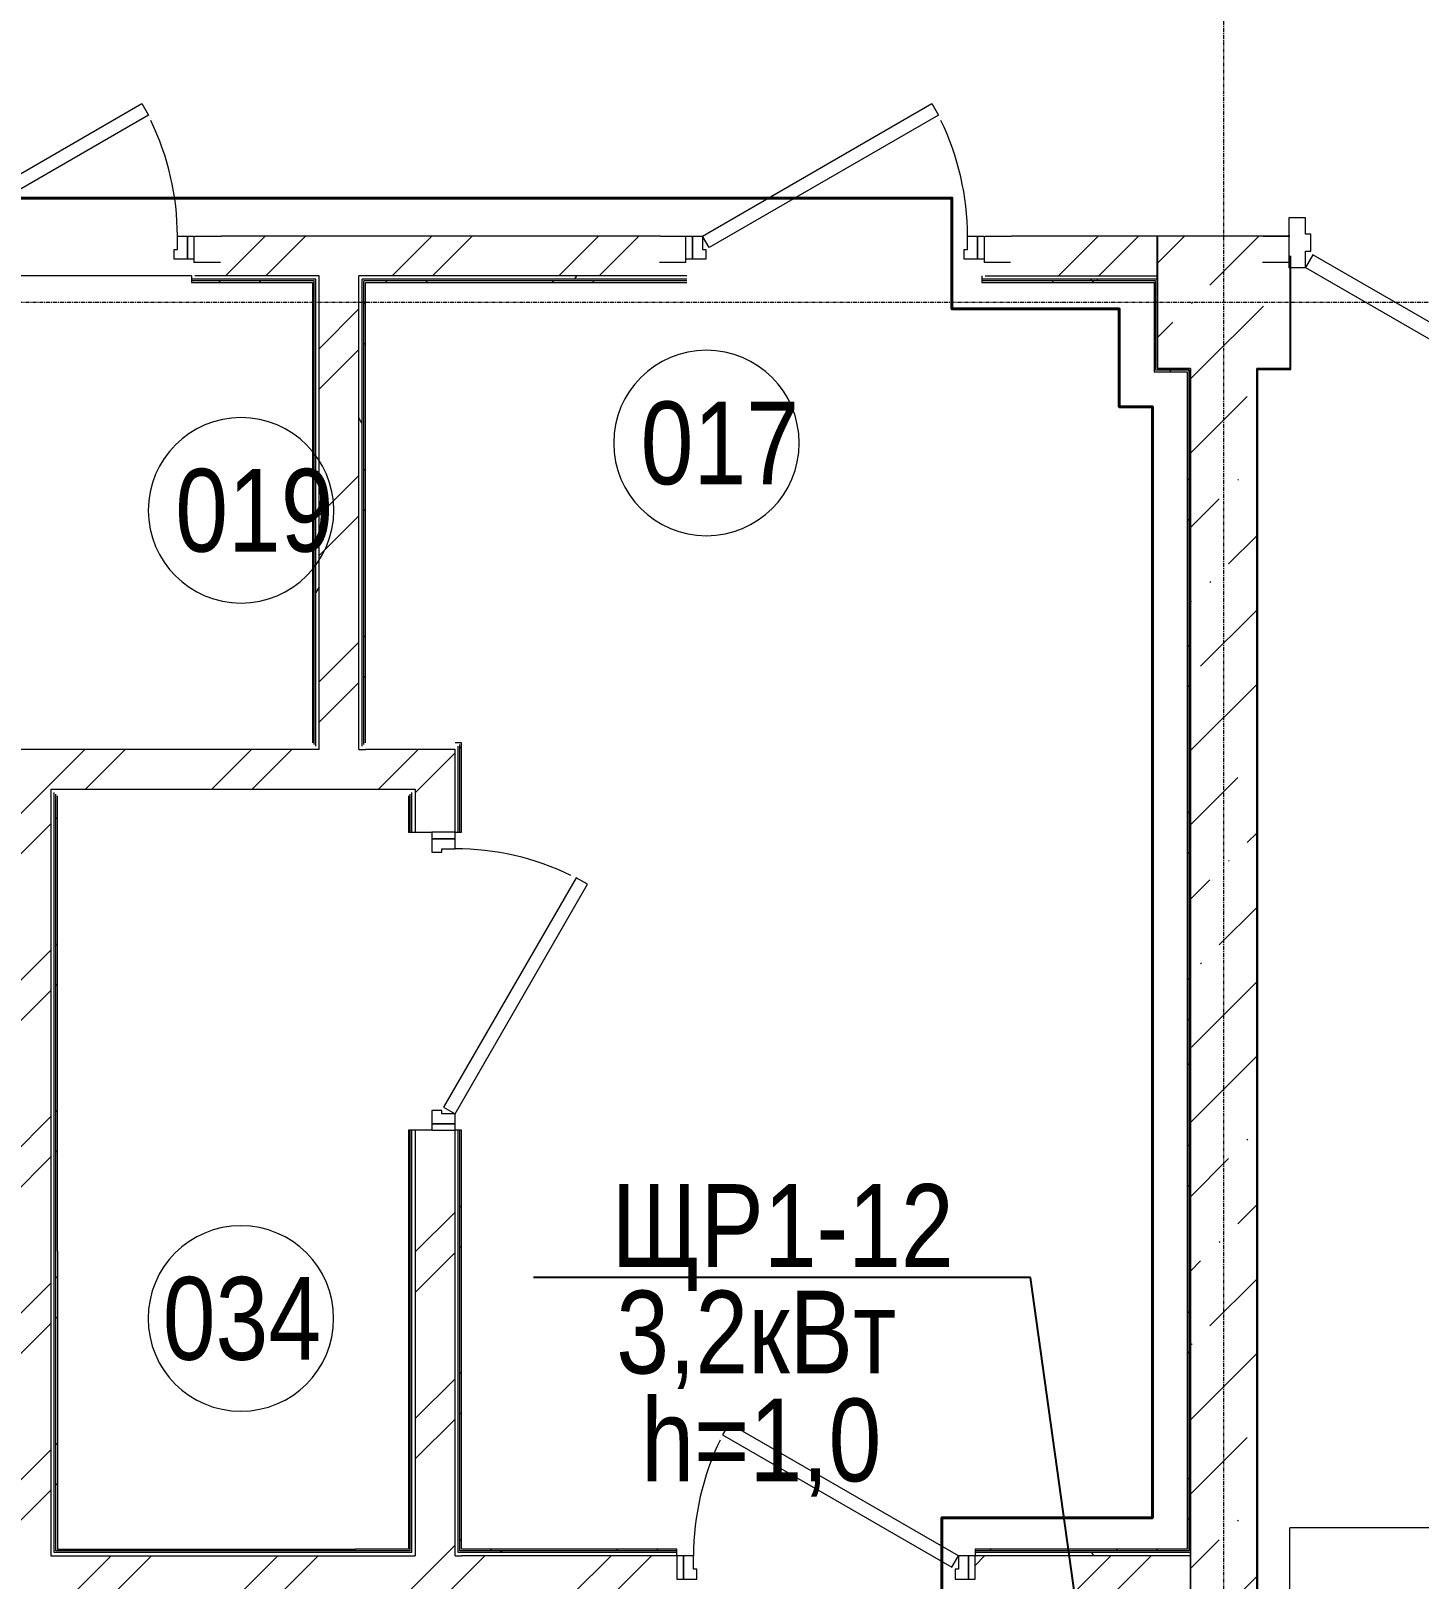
# Model space of a CAD drawing. Header units: metres. Extents: x -93142 to 227756, y -64772 to 286334.
# Drawn here: x 80463 to 84653, y -54141 to -49466 of the extents above; entities that cross this region are included whole.
import ezdxf

# ---------------------------------------------------------------- set-up
doc = ezdxf.new("R2010")
doc.units = ezdxf.units.M
doc.linetypes.add('ADSK_Линия сетки', pattern=[21, 12, -3, 3, -3])
for name, color, linetype, lineweight in [('A-AREA-IDEN', 7, 'Continuous', 9), ('A-DETL-THIN', 7, 'Continuous', 5), ('A-DOOR', 7, 'Continuous', 5), ('A-DOOR-FRAM', 7, 'Continuous', 13), ('A-FLOR', 7, 'Continuous', 5), ('A-WALL', 7, 'Continuous', 5), ('A-WALL-PATT', 7, 'Continuous', 18), ('I-WALL', 7, 'Continuous', 5), ('S-COLS', 7, 'Continuous', 5), ('S-GRID', 7, 'Continuous', 9), ('Эл-свет раб.', 5, 'Continuous', 50), ('ЭЛ.сети', 5, 'Continuous', 100), ('ЭОМ', 7, 'Continuous', 40)]:
    doc.layers.add(name, color=color, linetype=linetype, lineweight=lineweight)
doc.styles.add('GOST Common_I_1', font='ARIALN.TTF', dxfattribs={"height": 300})
doc.styles.add('STYLE1', font='ARIALN.TTF', dxfattribs={"height": 250})
doc.styles.add('ГОСТ 2.304', font='ARIALN.TTF', dxfattribs={"width": 0.85})
doc.dimstyles.new('СПДС', dxfattribs={"dimscale": 100, "dimtxt": 2.5, "dimasz": 2.5, "dimexe": 1.25, "dimexo": 0.625, "dimtad": 1, "dimdec": 0, "dimrnd": 0.001, "dimtxsty": 'ГОСТ 2.304', "dimblk": 'OBLIQUE', "dimcen": 2.5, "dimdle": 2, "dimadec": 0, "dimazin": 2, "dimtfac": 0.75, "dimtdec": 0, "dimtmove": 1, "dimatfit": 3, "dimfxl": 1, "dimtolj": 1, "dimarcsym": 1})
pattern_1 = [(45, (0, 0), (84.19025, 308.69666), [396.875, -79.375, 3.353, -76.022])]
pattern_2 = [(45, (0, 0), (-251.4472, 251.4472), []), (45, (0, 381), (-251.4472, 251.4472), [])]
pattern_3 = [(50, (0, 0), (728.7365, -63.756), [76.2, -838.2]), (355, (0, 0), (-140.9716, 764.2276), [60.96, -670.56]), (100.451, (60.7, -5.3), (587.77, 700.467), [64.76, -712.36]), (46.184, (0, 203.2), (1084.316, -168.171), [114.3, -1257.3]), (96.636, (90.4, 189.2), (949.61, 989.71), [97.14, -1068.54]), (351.184, (0, 203.2), (949.62, 989.701), [91.44, -1005.84]), (21, (101.6, 152.4), (606.458, -409.0606), [76.2, -838.2]), (326, (101.6, 152.4), (247.2083, 736.753), [60.96, -670.56]), (71.451, (152.14, 118.3), (853.6683, 327.6855), [64.76, -712.36]), (37.5, (0, 0), (12.3547, 338.2201), [33.528, -628.904, 33.528, -647.192, -673.1]), (37.5, (0, 0), (12.3547, 338.2201), [-1343.152, 33.528, -639.572]), (7.5, (0, 0), (267.2789, 400.7221), [33.528, -354.584, 33.528, -613.664, -256.54]), (7.5, (0, 0), (267.2789, 400.7221), [-1035.304, 33.528, -223.012]), (327.5, (-226.57, 0), (542.3633, -22.91534), [33.528, -220.472, 33.528, -758.952, -1051.56]), (327.5, (-226.57, 0), (542.3633, -22.91534), [-1046.48, 33.528, -1018.032]), (317.5, (-328.17, 0), (592.517, 101.707), [33.528, -296.672, 33.528, -492.76, -746.76]), (317.5, (-328.17, 0), (592.517, 101.707), [-856.488, 33.528, -713.232])]
pattern_4 = [(0, (0, 0), (812.8, 203.2), [33.528, -576.072, 33.528, -576.072, -3251.2]), (0, (0, 0), (812.8, 203.2), [-1219.2, 33.528, -1185.672, 33.528, -576.072, -1422.4]), (0, (0, 0), (812.8, 203.2), [-3048, 33.528, -372.872, 33.528, -982.472]), (120, (304.8, 101.6), (-582.37636, 602.30545), [33.528, -576.072, 33.528, -576.072, -3251.2]), (120, (304.8, 101.6), (-582.37636, 602.30545), [-1219.2, 33.528, -1185.672, 33.528, -576.072, -1422.4]), (120, (304.8, 101.6), (-582.37636, 602.30545), [-3048, 33.528, -372.872, 33.528, -982.472]), (240, (406.4, 508), (-230.42364, -805.50545), [33.528, -576.072, 33.528, -576.072, -3251.2]), (240, (406.4, 508), (-230.42364, -805.50545), [-1219.2, 33.528, -1185.672, 33.528, -576.072, -1422.4]), (240, (406.4, 508), (-230.42364, -805.50545), [-3048, 33.528, -372.872, 33.528, -982.472])]

# ---------------------------------------------------------------- blocks, each defined once
blk = doc.blocks.new('Перекрытия 5 - Перекрытия 1-249049-Цокольный этаж')
at = {"layer": 'A-FLOR', "lineweight": 20}
for p, q in [((51600, 2500), (51600, 2800)), ((52900, 2800), (51600, 2800)), ((52900, 2800), (52900, 2500)), ((51600, 2200), (51600, 2500)), ((52900, 2500), (51600, 2500)), ((52900, 2500), (52900, 2200)), ((51600, 1900), (51600, 2200)), ((52220.7, 2200), (51600, 2200)), ((52900, 2200), (52279.3, 2200)), ((52900, 2200), (52900, 1900)), ((51600, 1600), (51600, 1900)), ((52900, 1900), (51600, 1900)), ((52900, 1900), (52900, 1600)), ((51600, 1300), (51600, 1600)), ((52900, 1600), (51600, 1600)), ((52900, 1600), (52900, 1300)), ((51600, 680), (51600, 1300)), ((53100, 1300), (51600, 1300))]:
    blk.add_line(p, q, dxfattribs=at)
blk = doc.blocks.new('КДП АПК - КР_rvt-1-Цокольный этаж')
at = {"layer": 'A-WALL-PATT', "lineweight": 15}
h = blk.add_hatch(dxfattribs=at)
h.set_pattern_fill('FP_9', color=256, style=0, pattern_type=2)
h.set_pattern_definition(pattern_1)
h.paths.add_polyline_path([(83962.7, -55945.6), (84162.7, -55945.6), (84162.7, -49845.6), (83962.7, -49845.6), (83962.7, -55930.5)], flags=0)
at = {"layer": 'S-COLS', "lineweight": 15}
h = blk.add_hatch(dxfattribs=at)
h.set_pattern_fill('FP_9', color=256, style=0, pattern_type=2)
h.set_pattern_definition(pattern_1)
h.paths.add_polyline_path([(83962.7, -49845.6), (84182.7, -49845.6), (84182.7, -49565.6), (84262.7, -49565.2), (84262.7, -49445.6), (83862.7, -49445.6), (83862.7, -49845.6)], flags=0)
at = {"layer": 'I-WALL', "lineweight": 15}
for p, q in [((83962.7, -49845.6), (83962.7, -55945.6)), ((84162.7, -55945.6), (84162.7, -49845.6))]:
    blk.add_line(p, q, dxfattribs=at)
at = {"layer": 'S-COLS', "lineweight": 15}
for p, q in [((84262.7, -49445.6), (83862.7, -49445.6)), ((83862.7, -49445.6), (83862.7, -49845.6)), ((83862.7, -49845.6), (83962.7, -49845.6)), ((84162.7, -49845.6), (84182.7, -49845.6))]:
    blk.add_line(p, q, dxfattribs=at)
at = {"lineweight": 15}
blk.add_blockref('Перекрытия 5 - Перекрытия 1-249049-Цокольный этаж', (32662.7, -56145.6), dxfattribs=at)
blk = doc.blocks.new('AC_Дверь_Однопольная_ДеревяннаяВнутренняя_ГОСТ6629-88 - ДГ 21-9Л-1469641-Цокольный этаж')
at = {"layer": 'A-DOOR', "lineweight": 13}
for p, q in [((-292.8, 460), (-312.8, 425.4)), ((-312.8, 425.4), (380, 25.4)), ((400, 60), (-292.8, 460)), ((380, 25.4), (400, 60))]:
    blk.add_line(p, q, dxfattribs=at)
at = {"layer": 'A-DOOR', "lineweight": 18}
for p, q in [((-430, 60), (-450, 60)), ((-450, 60), (-450, -10)), ((-430, -10), (-430, 60)), ((450, 60), (430, 60)), ((430, 60), (430, -10)), ((450, -10), (450, 60)), ((-450, -10), (-430, -10)), ((430, -10), (450, -10))]:
    blk.add_line(p, q, dxfattribs=at)
at = {"layer": 'A-DOOR'}
blk.add_arc((400, 60), 800, 154.0949, 180, dxfattribs=at)
at = {"layer": 'A-DOOR-FRAM'}
for p, q in [((-400, 60), (-430, 60)), ((-430, 60), (-430, -10)), ((-400, 20), (-400, 60)), ((430, 60), (400, 60)), ((400, 60), (400, 20)), ((430, -10), (430, 60)), ((-390, 20), (-400, 20)), ((-390, -10), (-390, 20)), ((400, 20), (390, 20)), ((390, 20), (390, -10)), ((-430, -10), (-390, -10)), ((390, -10), (430, -10))]:
    blk.add_line(p, q, dxfattribs=at)
blk = doc.blocks.new('Дверь-ВНУТРЕННЯЯ - ДГ 21-14-2330237-Цокольный этаж')
at = {"layer": 'A-DOOR', "lineweight": 13}
for p, q in [((-655, 61.3), (-87.8, 388.8)), ((-87.8, 388.8), (-65.3, 349.9)), ((87.8, 388.8), (65.3, 349.9)), ((655, 61.3), (87.8, 388.8)), ((-65.3, 349.9), (-632.5, 22.4)), ((65.3, 349.9), (632.5, 22.4)), ((-632.5, 22.4), (-655, 61.3)), ((632.5, 22.4), (655, 61.3))]:
    blk.add_line(p, q, dxfattribs=at)
at = {"layer": 'A-DOOR'}
for centre, start, end in [((-655, 61.3), 0, 30), ((655, 61.3), 150, 180)]:
    blk.add_arc(centre, 655, start, end, dxfattribs=at)
at = {"layer": 'A-DOOR-FRAM'}
for p, q in [((-655, 61.3), (-705, 61.3)), ((-705, 61.3), (-705, -88.7)), ((-655, 11.6), (-655, 61.3)), ((655, 61.3), (655, 11.6)), ((705, 61.3), (655, 61.3)), ((705, -88.7), (705, 61.3)), ((-639.1, 11.6), (-655, 11.6)), ((-639.1, -39.4), (-639.1, 11.6)), ((655, 11.6), (639.1, 11.6)), ((639.1, 11.6), (639.1, -39.4)), ((-655, -88.7), (-655, -39.4)), ((-655, -39.4), (-639.1, -39.4)), ((639.1, -39.4), (655, -39.4)), ((655, -39.4), (655, -88.7)), ((-705, -88.7), (-655, -88.7)), ((655, -88.7), (705, -88.7))]:
    blk.add_line(p, q, dxfattribs=at)
blk = doc.blocks.new('AC_Дверь_Однопольная_ДеревяннаяВнутренняя_ГОСТ6629-88 - ДГ 21-9-2276558-Цокольный этаж')
at = {"layer": 'A-DOOR', "lineweight": 13}
for p, q in [((-400, 40), (292.8, 440)), ((292.8, 440), (312.8, 405.4)), ((312.8, 405.4), (-380, 5.4)), ((-380, 5.4), (-400, 40))]:
    blk.add_line(p, q, dxfattribs=at)
at = {"layer": 'A-DOOR', "lineweight": 18}
for p, q in [((-450, 40), (-430, 40)), ((-450, -30), (-450, 40)), ((-430, 40), (-430, -30)), ((430, 40), (450, 40)), ((430, -30), (430, 40)), ((450, 40), (450, -30)), ((-430, -30), (-440, -30)), ((440, -30), (430, -30))]:
    blk.add_line(p, q, dxfattribs=at)
at = {"layer": 'A-DOOR'}
blk.add_arc((-400, 40), 800, 0, 25.9051, dxfattribs=at)
at = {"layer": 'A-DOOR-FRAM'}
for p, q in [((-430, 40), (-400, 40)), ((-430, -30), (-430, 40)), ((-400, 40), (-400, 0)), ((-400, 0), (-390, 0)), ((-390, 0), (-390, -30)), ((390, 0), (400, 0)), ((390, -30), (390, 0)), ((400, 40), (430, 40)), ((400, 0), (400, 40)), ((430, 40), (430, -30)), ((-390, -30), (-430, -30)), ((430, -30), (390, -30))]:
    blk.add_line(p, q, dxfattribs=at)
blk = doc.blocks.new('ПСС_Марка_помещения - Имя_2_5мм-224473-Цокольный этаж')
at = {"layer": 'A-AREA-IDEN'}
for start, end in [(360, 180), (180, 360)]:
    blk.add_arc((-0.074, 0.039), 3.5, start, end, dxfattribs=at)
blk = doc.blocks.new('_Oblique')
at = {"color": 0, "linetype": 'ByBlock', "lineweight": -2}
blk.add_line((-0.5, -0.5), (0.5, 0.5), dxfattribs=at)

msp = doc.modelspace()

# ---------------------------------------------------------------- hatches: boundary and pattern name
at = {"layer": 'A-WALL-PATT', "lineweight": 15}
h = msp.add_hatch(dxfattribs=at)
h.set_pattern_fill('FP_1', color=256, style=0, pattern_type=2)
h.set_pattern_definition(pattern_2)
h.paths.add_polyline_path([(83862.6532, -50205.6443), (83862.6532, -50085.6443), (83342.6532, -50085.6443), (83342.6532, -50205.6443), (83511.3468, -50205.6443)], flags=0)
h.paths.add_polyline_path([(80959.9175, -50205.6443), (82442.6532, -50205.6443), (82442.6532, -50085.6443), (80957.6532, -50085.6443), (80957.6532, -50205.6443)], flags=0)
h.paths.add_polyline_path([(79582.6532, -50205.6443), (80067.6532, -50205.6443), (80067.6532, -50085.6443), (79162.6532, -50085.6443), (79162.6532, -50205.6443), (79462.6532, -50205.6443)], flags=0)
h = msp.add_hatch(dxfattribs=at)
h.set_pattern_fill('FP_3', color=256, style=0, pattern_type=2)
h.set_pattern_definition(pattern_3)
h.paths.add_polyline_path([(81312.6532, -50220.6443), (81317.6532, -50220.6443), (81317.6532, -50215.6443), (80947.6532, -50215.6443), (80947.6532, -50220.6443), (81229.9519, -50220.6443)], flags=0)
h.paths.add_polyline_path([(79592.6532, -50220.6443), (80067.6532, -50220.6443), (80067.6532, -50215.6443), (79592.6532, -50215.6443)], flags=0)
h = msp.add_hatch(dxfattribs=at)
h.set_pattern_fill('FP_1', color=256, style=0, pattern_type=2)
h.set_pattern_definition(pattern_2)
h.paths.add_polyline_path([(79597.6532, -50225.6443), (80067.6532, -50225.6443), (80067.6532, -50220.6443), (79597.6532, -50220.6443)], flags=0)
h.paths.add_polyline_path([(81312.6532, -50225.6443), (81312.6532, -50220.6443), (80947.6532, -50220.6443), (80947.6532, -50225.6443), (81229.9519, -50225.6443)], flags=0)
h = msp.add_hatch(dxfattribs=at)
h.set_pattern_fill('FP_1', color=256, style=0, pattern_type=2)
h.set_pattern_definition(pattern_2)
h.paths.add_polyline_path([(81312.6532, -51615.6443), (81317.6532, -51615.6443), (81317.6532, -50220.6443), (81312.6532, -50220.6443), (81312.6532, -50272.4169)], flags=0)
h = msp.add_hatch(dxfattribs=at)
h.set_pattern_fill('FP_2', color=256, style=0, pattern_type=2)
h.set_pattern_definition(pattern_4)
h.paths.add_polyline_path([(81332.6532, -51625.6443), (81332.6532, -50205.6443), (81322.6532, -50205.6443), (81322.6532, -51625.6443)], flags=0)
h = msp.add_hatch(dxfattribs=at)
h.set_pattern_fill('FP_1', color=256, style=0, pattern_type=2)
h.set_pattern_definition(pattern_2)
h.paths.add_polyline_path([(81452.6532, -51635.6443), (81452.6532, -50205.6443), (81332.6532, -50205.6443), (81332.6532, -51635.6443)], flags=0)
h = msp.add_hatch(dxfattribs=at)
h.set_pattern_fill('FP_2', color=256, style=0, pattern_type=2)
h.set_pattern_definition(pattern_4)
h.paths.add_polyline_path([(81452.6532, -51635.6443), (81462.6532, -51635.6443), (81462.6532, -50205.6443), (81452.6532, -50205.6443), (81452.6532, -50272.4169)], flags=0)
h = msp.add_hatch(dxfattribs=at)
h.set_pattern_fill('FP_2', color=256, style=0, pattern_type=2)
h.set_pattern_definition(pattern_4)
h.paths.add_polyline_path([(83342.6532, -50215.6443), (83862.6532, -50215.6443), (83862.6532, -50205.6443), (83332.6532, -50205.6443), (83332.6532, -50215.6443)], flags=0)
h.paths.add_polyline_path([(81462.6532, -50215.6443), (82442.6532, -50215.6443), (82442.6532, -50205.6443), (81462.6532, -50205.6443)], flags=0)
h = msp.add_hatch(dxfattribs=at)
h.set_pattern_fill('FP_3', color=256, style=0, pattern_type=2)
h.set_pattern_definition(pattern_3)
h.paths.add_polyline_path([(83857.6532, -50220.6443), (83862.6532, -50220.6443), (83862.6532, -50215.6443), (83332.6532, -50215.6443), (83332.6532, -50220.6443), (83511.3468, -50220.6443)], flags=0)
h.paths.add_polyline_path([(81483.4402, -50220.6443), (82442.6532, -50220.6443), (82442.6532, -50215.6443), (81467.6532, -50215.6443), (81467.6532, -50220.6443), (81472.6532, -50220.6443)], flags=0)
h = msp.add_hatch(dxfattribs=at)
h.set_pattern_fill('FP_1', color=256, style=0, pattern_type=2)
h.set_pattern_definition(pattern_2)
h.paths.add_polyline_path([(81467.6532, -51620.6443), (81472.6532, -51620.6443), (81472.6532, -50220.6443), (81467.6532, -50220.6443), (81467.6532, -50272.4169)], flags=0)
h = msp.add_hatch(dxfattribs=at)
h.set_pattern_fill('FP_1', color=256, style=0, pattern_type=2)
h.set_pattern_definition(pattern_2)
h.paths.add_polyline_path([(83852.6532, -50225.6443), (83857.6532, -50225.6443), (83857.6532, -50220.6443), (83332.6532, -50220.6443), (83332.6532, -50225.6443), (83511.3468, -50225.6443)], flags=0)
h.paths.add_polyline_path([(81483.4402, -50225.6443), (82442.6532, -50225.6443), (82442.6532, -50220.6443), (81472.6532, -50220.6443), (81472.6532, -50225.6443)], flags=0)
h = msp.add_hatch(dxfattribs=at)
h.set_pattern_fill('FP_1', color=256, style=0, pattern_type=2)
h.set_pattern_definition(pattern_2)
h.paths.add_polyline_path([(83857.6532, -50495.6443), (83857.6532, -50225.6443), (83852.6532, -50225.6443), (83852.6532, -50495.6443)], flags=0)
h = msp.add_hatch(dxfattribs=at)
h.set_pattern_fill('FP_1', color=256, style=0, pattern_type=2)
h.set_pattern_definition(pattern_2)
h.paths.add_polyline_path([(83952.6532, -50495.6443), (83952.6532, -50490.6443), (83857.6532, -50490.6443), (83857.6532, -50495.6443), (83862.6532, -50495.6443)], flags=0)
h = msp.add_hatch(dxfattribs=at)
h.set_pattern_fill('FP_1', color=256, style=0, pattern_type=2)
h.set_pattern_definition(pattern_2)
h.paths.add_polyline_path([(83952.6532, -54050.6443), (83957.6532, -54050.6443), (83957.6532, -50490.6443), (83952.6532, -50490.6443), (83952.6532, -53808.7018)], flags=0)
h = msp.add_hatch(dxfattribs=at)
h.set_pattern_fill('FP_3', color=256, style=0, pattern_type=2)
h.set_pattern_definition(pattern_3)
h.paths.add_polyline_path([(83962.6532, -54055.6443), (83962.6532, -50485.6443), (83957.6532, -50485.6443), (83957.6532, -54055.6443)], flags=0)
h = msp.add_hatch(dxfattribs=at)
h.set_pattern_fill('FP_1', color=256, style=0, pattern_type=2)
h.set_pattern_definition(pattern_2)
h.paths.add_polyline_path([(79302.6532, -51755.6443), (81622.6532, -51755.6443), (81622.6532, -51635.6443), (79302.6532, -51635.6443), (79302.6532, -51686.9308)], flags=0)
h = msp.add_hatch(dxfattribs=at)
h.set_pattern_fill('FP_1', color=256, style=0, pattern_type=2)
h.set_pattern_definition(pattern_2)
h.paths.add_polyline_path([(81622.6532, -54070.6443), (81742.6532, -54070.6443), (81742.6532, -52785.6443), (81622.6532, -52785.6443), (81622.6532, -54050.6443)], flags=0)
h.paths.add_polyline_path([(81672.6532, -51885.6443), (81742.6532, -51885.6443), (81742.6532, -51635.6443), (81622.6532, -51635.6443), (81622.6532, -51885.6443)], flags=0)
h = msp.add_hatch(dxfattribs=at)
h.set_pattern_fill('FP_1', color=256, style=0, pattern_type=2)
h.set_pattern_definition(pattern_2)
h.paths.add_polyline_path([(81757.6532, -54055.6443), (81762.6532, -54055.6443), (81762.6532, -52785.6443), (81757.6532, -52785.6443), (81757.6532, -53808.7018)], flags=0)
h.paths.add_polyline_path([(81757.6532, -51885.6443), (81762.6532, -51885.6443), (81762.6532, -51615.6443), (81757.6532, -51615.6443), (81757.6532, -51686.9308)], flags=0)
h = msp.add_hatch(dxfattribs=at)
h.set_pattern_fill('FP_1', color=256, style=0, pattern_type=2)
h.set_pattern_definition(pattern_2)
h.paths.add_polyline_path([(80522.6532, -58235.6443), (80522.6532, -51755.6443), (80402.6532, -51755.6443), (80402.6532, -58235.6443), (80469.4869, -58235.6443)], flags=0)
h = msp.add_hatch(dxfattribs=at)
h.set_pattern_fill('FP_1', color=256, style=0, pattern_type=2)
h.set_pattern_definition(pattern_2)
h.paths.add_polyline_path([(80542.6532, -54055.6443), (80542.6532, -51775.6443), (80537.6532, -51775.6443), (80537.6532, -54055.6443)], flags=0)
h = msp.add_hatch(dxfattribs=at)
h.set_pattern_fill('FP_1', color=256, style=0, pattern_type=2)
h.set_pattern_definition(pattern_2)
h.paths.add_polyline_path([(81602.6532, -54050.6443), (81607.6532, -54050.6443), (81607.6532, -52785.6443), (81602.6532, -52785.6443), (81602.6532, -53808.7018)], flags=0)
h.paths.add_polyline_path([(81607.6532, -51885.6443), (81607.6532, -51770.6443), (81602.6532, -51770.6443), (81602.6532, -51885.6443)], flags=0)
h = msp.add_hatch(dxfattribs=at)
h.set_pattern_fill('FP_1', color=256, style=0, pattern_type=2)
h.set_pattern_definition(pattern_2)
h.paths.add_polyline_path([(83962.6532, -54190.6443), (83962.6532, -54070.6443), (83312.6532, -54070.6443), (83312.6532, -54190.6443), (83957.6532, -54190.6443)], flags=0)
h.paths.add_polyline_path([(80402.6532, -54190.6443), (80402.6532, -54070.6443), (78442.6532, -54070.6443), (78442.6532, -54190.6443), (80392.6532, -54190.6443)], flags=0)
h.paths.add_polyline_path([(81483.4402, -54190.6443), (82412.6532, -54190.6443), (82412.6532, -54070.6443), (80522.6532, -54070.6443), (80522.6532, -54190.6443), (80976.4636, -54190.6443)], flags=0)
h.paths.add_polyline_path([(77427.627, -54190.6443), (77542.6532, -54190.6443), (77542.6532, -54070.6443), (76632.6532, -54070.6443), (76632.6532, -54190.6443), (76920.6504, -54190.6443)], flags=0)
h = msp.add_hatch(dxfattribs=at)
h.set_pattern_fill('FP_1', color=256, style=0, pattern_type=2)
h.set_pattern_definition(pattern_2)
h.paths.add_polyline_path([(81607.6532, -54055.6443), (81607.6532, -54050.6443), (80542.6532, -54050.6443), (80542.6532, -54055.6443), (81483.4402, -54055.6443)], flags=0)
h = msp.add_hatch(dxfattribs=at)
h.set_pattern_fill('FP_2', color=256, style=0, pattern_type=2)
h.set_pattern_definition(pattern_4)
h.paths.add_polyline_path([(83312.6532, -54070.6443), (83962.6532, -54070.6443), (83962.6532, -54060.6443), (83312.6532, -54060.6443)], flags=0)
h.paths.add_polyline_path([(81990.4169, -54070.6443), (82412.6532, -54070.6443), (82412.6532, -54060.6443), (81752.6532, -54060.6443), (81752.6532, -54070.6443), (81762.6532, -54070.6443)], flags=0)
h = msp.add_hatch(dxfattribs=at)
h.set_pattern_fill('FP_3', color=256, style=0, pattern_type=2)
h.set_pattern_definition(pattern_3)
h.paths.add_polyline_path([(83312.6532, -54060.6443), (83962.6532, -54060.6443), (83962.6532, -54055.6443), (83312.6532, -54055.6443)], flags=0)
h.paths.add_polyline_path([(82412.6532, -54060.6443), (82412.6532, -54055.6443), (81757.6532, -54055.6443), (81757.6532, -54060.6443), (81990.4169, -54060.6443)], flags=0)
h = msp.add_hatch(dxfattribs=at)
h.set_pattern_fill('FP_1', color=256, style=0, pattern_type=2)
h.set_pattern_definition(pattern_2)
h.paths.add_polyline_path([(83957.6532, -54055.6443), (83957.6532, -54050.6443), (83312.6532, -54050.6443), (83312.6532, -54055.6443), (83511.3468, -54055.6443)], flags=0)
h.paths.add_polyline_path([(81990.4169, -54055.6443), (82412.6532, -54055.6443), (82412.6532, -54050.6443), (81762.6532, -54050.6443), (81762.6532, -54055.6443)], flags=0)

# ---------------------------------------------------------------- linework, layer by layer
at = {"layer": 'A-DETL-THIN', "lineweight": 15}
for p, q in [((80542.6532, -53150.6443), (80542.6532, -54050.6443)), ((80542.6532, -54050.6443), (81442.6532, -54050.6443))]:
    msp.add_line(p, q, dxfattribs=at)
at = {"layer": 'A-FLOR', "lineweight": 15}
msp.add_line((80947.6532, -50205.6443), (80067.6532, -50205.6443), dxfattribs=at)
at = {"layer": 'A-WALL', "lineweight": 15}
for p, q in [((80957.6532, -50085.6443), (81037.6532, -50085.6443)), ((82362.6532, -50085.6443), (81037.6532, -50085.6443)), ((82362.6532, -50085.6443), (82442.6532, -50085.6443)), ((83342.6532, -50085.6443), (83422.6532, -50085.6443)), ((83862.6532, -50085.6443), (83422.6532, -50085.6443)), ((83862.6532, -50485.6443), (83862.6532, -50085.6443)), ((84182.6532, -50085.6443), (84262.6532, -50085.6443)), ((80954.6531, -50155.6731), (80944.6531, -50155.6731)), ((80954.6531, -50155.6731), (80954.6531, -50165.6443)), ((82439.6531, -50165.6443), (82439.6531, -50155.6731)), ((82449.6531, -50155.6731), (82439.6531, -50155.6731)), ((83339.6531, -50155.6731), (83329.6531, -50155.6731)), ((83339.6531, -50155.6731), (83339.6531, -50165.6443)), ((84262.6532, -50145.6443), (84262.6532, -50485.6443)), ((84265.6532, -50488.6443), (84265.6532, -50145.6443)), ((81034.6531, -50165.6443), (80954.6531, -50165.6443)), ((82439.6531, -50165.6443), (82359.6531, -50165.6443)), ((83419.6531, -50165.6443), (83339.6531, -50165.6443)), ((84259.6531, -50165.6443), (84179.6531, -50165.6443)), ((84259.6531, -50165.6443), (84259.6531, -50180.6443)), ((84262.6531, -50180.6443), (84259.6531, -50180.6443)), ((80947.6532, -50205.6443), (80947.6532, -50225.6443)), ((81322.6532, -50215.6443), (80947.6532, -50215.6443)), ((81317.6532, -50220.6443), (80947.6532, -50220.6443)), ((80947.6532, -50225.6443), (81312.6532, -50225.6443)), ((81332.6532, -50205.6443), (80957.6532, -50205.6443)), ((81312.6532, -50225.6443), (81312.6532, -51615.6443)), ((81317.6532, -51620.6443), (81317.6532, -50220.6443)), ((81322.6532, -51625.6443), (81322.6532, -50215.6443)), ((81332.6532, -51635.6443), (81332.6532, -50205.6443)), ((81452.6532, -51635.6443), (81452.6532, -50205.6443)), ((82442.6532, -50205.6443), (81452.6532, -50205.6443)), ((81462.6532, -51625.6443), (81462.6532, -50215.6443)), ((82442.6532, -50215.6443), (81462.6532, -50215.6443)), ((81467.6532, -51620.6443), (81467.6532, -50220.6443)), ((82442.6532, -50220.6443), (81467.6532, -50220.6443)), ((81472.6532, -51615.6443), (81472.6532, -50225.6443)), ((81472.6532, -50225.6443), (82442.6532, -50225.6443)), ((83332.6532, -50205.6443), (83332.6532, -50225.6443)), ((83862.6532, -50215.6443), (83332.6532, -50215.6443)), ((83857.6532, -50220.6443), (83332.6532, -50220.6443)), ((83332.6532, -50225.6443), (83852.6532, -50225.6443)), ((83342.6532, -50205.6443), (83862.6532, -50205.6443)), ((83852.6532, -50225.6443), (83852.6532, -50495.6443)), ((83857.6532, -50490.6443), (83857.6532, -50220.6443)), ((83852.6532, -50495.6443), (83952.6532, -50495.6443)), ((83957.6532, -50490.6443), (83857.6532, -50490.6443)), ((83962.6532, -50485.6443), (83862.6532, -50485.6443)), ((83952.6532, -50495.6443), (83952.6532, -54050.6443)), ((83957.6532, -50490.6443), (83957.6532, -54055.6443)), ((83962.6532, -56585.6443), (83962.6532, -50485.6443)), ((84162.6532, -50485.6443), (84162.6532, -56585.6443)), ((84262.6532, -50485.6443), (84162.6532, -50485.6443)), ((84165.6532, -56582.6443), (84165.6532, -50488.6443)), ((84165.6532, -50488.6443), (84265.6532, -50488.6443)), ((81332.6532, -51635.6443), (79582.6532, -51635.6443)), ((81452.6532, -51635.6443), (81472.6532, -51635.6443)), ((81742.6532, -51635.6443), (81472.6532, -51635.6443)), ((81762.6532, -51615.6443), (81742.6532, -51615.6443)), ((81742.6532, -51885.6443), (81742.6532, -51635.6443)), ((81752.6532, -51885.6443), (81752.6532, -51625.6443)), ((81757.6532, -51885.6443), (81757.6532, -51620.6443)), ((81762.6532, -51885.6443), (81762.6532, -51615.6443)), ((80522.6532, -51755.6443), (81602.6532, -51755.6443)), ((80522.6532, -51755.6443), (80522.6532, -54070.6443)), ((80532.6532, -54060.6443), (80532.6532, -51765.6443)), ((80537.6532, -54055.6443), (80537.6532, -51770.6443)), ((80542.6532, -53150.6443), (80542.6532, -51775.6443)), ((81602.6532, -51755.6443), (81622.6532, -51755.6443)), ((81602.6532, -51775.6443), (81602.6532, -51885.6443)), ((81607.6532, -51885.6443), (81607.6532, -51770.6443)), ((81612.6532, -51885.6443), (81612.6532, -51765.6443)), ((81622.6532, -51755.6443), (81622.6532, -51885.6443)), ((81602.6532, -51885.6443), (81672.6532, -51885.6443)), ((81742.6532, -51885.6443), (81762.6532, -51885.6443)), ((81672.6532, -52785.6443), (81602.6532, -52785.6443)), ((81602.6532, -52785.6443), (81602.6532, -54050.6443)), ((81607.6532, -54055.6443), (81607.6532, -52785.6443)), ((81612.6532, -54060.6443), (81612.6532, -52785.6443)), ((81622.6532, -52785.6443), (81622.6532, -54050.6443)), ((81742.6532, -54070.6443), (81742.6532, -52785.6443)), ((81762.6532, -52785.6443), (81742.6532, -52785.6443)), ((81752.6532, -54060.6443), (81752.6532, -52785.6443)), ((81757.6532, -54055.6443), (81757.6532, -52785.6443)), ((81762.6532, -54050.6443), (81762.6532, -52785.6443)), ((80522.6532, -54070.6443), (81622.6532, -54070.6443)), ((81612.6532, -54060.6443), (80532.6532, -54060.6443)), ((81607.6532, -54055.6443), (80537.6532, -54055.6443)), ((81602.6532, -54050.6443), (81442.6532, -54050.6443)), ((81622.6532, -54050.6443), (81622.6532, -54070.6443)), ((81742.6532, -54070.6443), (81762.6532, -54070.6443)), ((82412.6532, -54060.6443), (81752.6532, -54060.6443)), ((82412.6532, -54055.6443), (81757.6532, -54055.6443)), ((82412.6532, -54050.6443), (81762.6532, -54050.6443)), ((82412.6532, -54070.6443), (81762.6532, -54070.6443)), ((82412.6532, -54070.6443), (82412.6532, -54050.6443)), ((83952.6532, -54050.6443), (83312.6532, -54050.6443)), ((83312.6532, -54050.6443), (83312.6532, -54070.6443)), ((83957.6532, -54055.6443), (83312.6532, -54055.6443)), ((83962.6532, -54060.6443), (83312.6532, -54060.6443)), ((83962.6532, -54070.6443), (83312.6532, -54070.6443))]:
    msp.add_line(p, q, dxfattribs=at)
at = {"layer": 'S-GRID', "linetype": 'ADSK_Линия сетки', "lineweight": 15}
for p, q in [((84062.6532, -38095.4453), (84062.6532, -63954.6071)), ((94527.9128, -50285.6443), (29247.2594, -50285.6443))]:
    msp.add_line(p, q, dxfattribs=at)
at = {"layer": 'ЭЛ.сети', "color": 0, "lineweight": 40}
msp.add_lwpolyline([(78362.6532, -49970.6443), (83242.6532, -49970.6443), (83242.6532, -50305.6443), (83747.6532, -50305.6443), (83747.6532, -50600.6443), (83847.6532, -50600.6443), (83847.6532, -53955.6443), (83847.6532, -53955.6443), (83847.6532, -53955.6443), (83212.6532, -53955.6443), (83212.6532, -54305.6443), (83630.1532, -54305.6443)], dxfattribs=at)

# ---------------------------------------------------------------- block references
at = {"lineweight": 15}
msp.add_blockref('КДП АПК - КР_rvt-1-Цокольный этаж', (0, -640), dxfattribs=at)
at = {"layer": 'A-AREA-IDEN', "lineweight": 15, "xscale": 80, "yscale": 80, "zscale": 80}
for p in [(82507.5749, -50713.5325), (81102.7448, -50916.9043), (81102.2417, -53357.001)]:
    msp.add_blockref('ПСС_Марка_помещения - Имя_2_5мм-224473-Цокольный этаж', p, dxfattribs=at)
at = {"layer": 'A-DOOR', "color": 8, "lineweight": 15, "true_color": 0x7f7f7f}
for p in [(80504.6531, -50125.6443), (82889.6531, -50125.6443)]:
    msp.add_blockref('AC_Дверь_Однопольная_ДеревяннаяВнутренняя_ГОСТ6629-88 - ДГ 21-9-2276558-Цокольный этаж', p, dxfattribs=at)
at = {"layer": 'A-DOOR', "lineweight": 15}
for name, p, rotation in [('Дверь-ВНУТРЕННЯЯ - ДГ 21-14-2330237-Цокольный этаж', (84964.6531, -50119.2943), 180), ('AC_Дверь_Однопольная_ДеревяннаяВнутренняя_ГОСТ6629-88 - ДГ 21-9Л-1469641-Цокольный этаж', (81682.6532, -52335.6443), 270.0000000000003)]:
    msp.add_blockref(name, p, dxfattribs=dict(at, rotation=rotation))
msp.add_blockref('AC_Дверь_Однопольная_ДеревяннаяВнутренняя_ГОСТ6629-88 - ДГ 21-9Л-1469641-Цокольный этаж', (82862.6532, -54130.6443), dxfattribs=at)

# ---------------------------------------------------------------- texts
at = {"layer": 'A-AREA-IDEN', "lineweight": 15, "char_height": 250, "attachment_point": 1, "style": 'GOST Common_I_1'}
for s, insert, width in [('017', (82303.0786, -50585.0726), 577.215), ('019', (80898.2485, -50788.4443), 577.215), ('034', (80860.5454, -53228.541), 667.004)]:
    msp.add_mtext(s, dxfattribs=dict(at, insert=insert, width=width))
at = {"layer": 'Эл-свет раб.', "color": 7, "style": 'STYLE1'}
for s, p in [('ЩР1-12', (82215.2916, -53198.2349)), ('3,2кВт', (82229.5192, -53519.8749)), ('h=1,0', (82304.8994, -53845.6494, -386.7801))]:
    msp.add_text(s, height=250, dxfattribs=at).set_placement(p)

# ---------------------------------------------------------------- leaders
at = {"layer": 'ЭОМ', "lineweight": 25, "ltscale": 100}
msp.add_leader([(83630.1532, -54305.6443), (83479.6982, -53229.9681), (81979.6982, -53229.9681)], dimstyle='СПДС', override={"dimasz": 1.5, "dimtad": 0, "dimldrblk": 'ArchTick', "dimfxl": 1.25, "dimtfill": 1, "dimlwd": 25}, dxfattribs=at)

doc.saveas('drawing.dxf')
